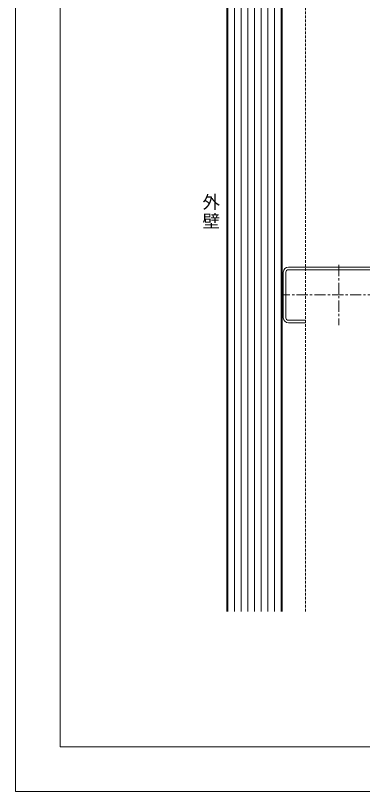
# Model space of a CAD drawing. Units: millimetres, scale not verified. Extents: x -840 to 840, y -594 to 594.
# Drawn here: x -840 to -528, y -594 to 103 of the extents above; entities that cross this region are included whole.
import ezdxf
from ezdxf.enums import TextEntityAlignment as Align

# ---------------------------------------------------------------- set-up
doc = ezdxf.new("R2010")
doc.units = ezdxf.units.MM
doc.header["$LTSCALE"] = 2
doc.linetypes.add('CHAIN1', pattern=[8, 5, -1, 1, -1])
doc.linetypes.add('DASHED1', pattern=[1.8, 1.2, -0.6])
for name, color, linetype, lineweight in [('0-0_輪郭線', 2, 'Continuous', 9), ('0-1_図面枠', 7, 'Continuous', 9), ('0-2_文字', 5, 'Continuous', 9), ('0-7_躯体', 7, 'Continuous', 9), ('0-8_鋼材(C型・H鋼ｅｔｃ)', 7, 'Continuous', 9), ('0-9_中心線', 2, 'CHAIN1', 9)]:
    doc.layers.add(name, color=color, linetype=linetype, lineweight=lineweight)
doc.styles.add('ＭＳ ゴシック', font='')
doc.styles.get('ＭＳ ゴシック').set_extended_font_data('MS Gothic')

msp = doc.modelspace()

# ---------------------------------------------------------------- linework, layer by layer
at = {"layer": '0-0_輪郭線'}
msp.add_lwpolyline([(800, 554), (-800, 554), (-800, -554), (800, -554)], close=True, dxfattribs=at)
at = {"layer": '0-1_図面枠'}
msp.add_lwpolyline([(840, -594), (840, 594), (-840, 594), (-840, -594)], close=True, dxfattribs=at)
at = {"layer": '0-7_躯体'}
for p, q in [((-650.057, -432.454), (-650.057, 228.246)), ((-600.457, -432.454), (-600.457, 228.246))]:
    msp.add_line(p, q, dxfattribs=at)
at = {"layer": '0-7_躯体', "color": 4}
for p, q in [((-649.257, -432.454), (-649.257, 228.246)), ((-643.257, -432.454), (-643.257, 228.246)), ((-637.257, -432.454), (-637.257, 228.246)), ((-631.257, -432.454), (-631.257, 228.246)), ((-625.257, -432.454), (-625.257, 228.246)), ((-619.257, -432.454), (-619.257, 228.246)), ((-613.257, -432.454), (-613.257, 228.246)), ((-607.257, -432.454), (-607.257, 228.246)), ((-601.257, -432.454), (-601.257, 228.246))]:
    msp.add_line(p, q, dxfattribs=at)
at = {"layer": '0-8_鋼材(C型・H鋼ｅｔｃ)', "linetype": 'DASHED1'}
msp.add_line((-579.457, -432.454), (-579.457, 152.246), dxfattribs=at)
at = {"layer": '0-8_鋼材(C型・H鋼ｅｔｃ)'}
for p, q in [((-504.057, -123.154), (-594.857, -123.154)), ((-599.457, -127.754), (-599.457, -168.554)), ((-597.157, -168.554), (-597.157, -127.754)), ((-594.857, -125.454), (-504.057, -125.454))]:
    msp.add_line(p, q, dxfattribs=at)
msp.add_lwpolyline([(-594.857, -173.154), (-579.457, -173.154), (-579.457, -170.854), (-594.857, -170.854)], dxfattribs=at)
for centre, radius, start, end in [((-594.857, -127.754), 4.6, 90, 180), ((-594.857, -127.754), 2.3, 90, 180), ((-594.857, -168.554), 4.6, 180, 270), ((-594.857, -168.554), 2.3, 180, 270)]:
    msp.add_arc(centre, radius, start, end, dxfattribs=at)
at = {"layer": '0-9_中心線'}
for p, q in [((-549.457, -121.154), (-549.457, -175.154)), ((-497.457, -148.154), (-601.457, -148.154))]:
    msp.add_line(p, q, dxfattribs=at)

# ---------------------------------------------------------------- texts
at = {"layer": '0-2_文字', "color": 7, "style": 'ＭＳ ゴシック'}
for s, p in [('外', (-672.019, -73.982)), ('壁', (-672.019, -91.182))]:
    msp.add_text(s, height=11.54, dxfattribs=at).set_placement(p, align=Align.BOTTOM_LEFT)

doc.saveas('drawing.dxf')
